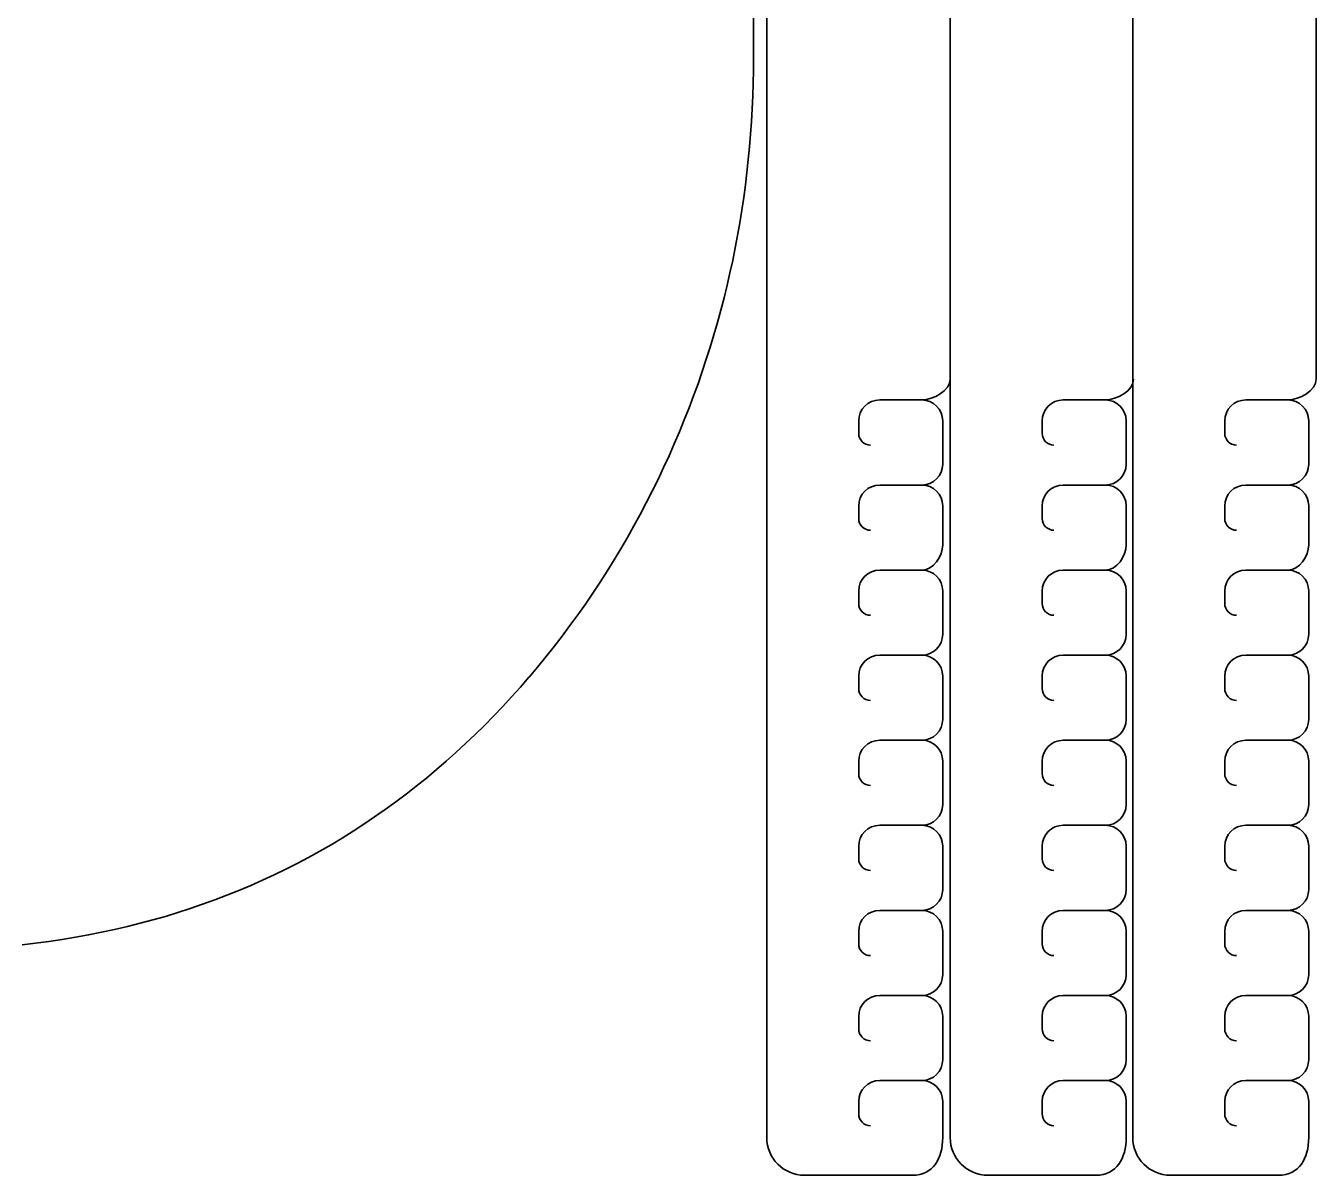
# Model space of a CAD drawing. Header units: inches. Extents: x 0 to 1019, y -766 to -19.
# Drawn here: x 815.6 to 997.6, y -716.7 to -554.5 of the extents above; entities that cross this region are included whole.
import ezdxf

# ---------------------------------------------------------------- set-up
doc = ezdxf.new("R2010")
doc.units = ezdxf.units.IN
doc.header["$MEASUREMENT"] = 0
doc.layers.add('Layer 1', color=7, linetype='Continuous')

# ---------------------------------------------------------------- blocks, each defined once
blk = doc.blocks.new('block 7')
at = {"layer": 'Layer 1', "color": 178, "lineweight": 35, "true_color": 0x010101}
blk.add_lwpolyline([(918.31, -470.92), (918.21, -557.2), (918.22, -559.01), (918.22, -559.01), (918.2, -560.82), (918.2, -560.83), (918.17, -562.63), (918.17, -562.64), (918.11, -564.44), (918.11, -564.44), (918.03, -566.25), (918.03, -566.25), (917.92, -568.05), (917.92, -568.05), (917.79, -569.84), (917.79, -569.84), (917.65, -571.64), (917.47, -573.43), (917.28, -575.22), (917.28, -575.22), (917.06, -577), (917.06, -577), (916.82, -578.78), (916.82, -578.78), (916.55, -580.56), (916.55, -580.56), (916.27, -582.33), (916.27, -582.34), (915.96, -584.11), (915.96, -584.11), (915.62, -585.87), (915.27, -587.64), (915.27, -587.64), (914.88, -589.39), (914.88, -589.4), (914.48, -591.15), (914.48, -591.15), (914.05, -592.9), (914.05, -592.9), (913.6, -594.65), (913.12, -596.39), (913.12, -596.39), (912.62, -598.13), (912.62, -598.13), (912.1, -599.86), (912.1, -599.86), (911.55, -601.59), (911.55, -601.59), (910.98, -603.31), (910.98, -603.31), (910.38, -605.03), (909.76, -606.74), (909.76, -606.74), (909.12, -608.45), (909.12, -608.45), (908.45, -610.14), (907.76, -611.84), (907.75, -611.84), (907.04, -613.52), (906.3, -615.2), (906.3, -615.2), (905.53, -616.87), (905.53, -616.87), (904.74, -618.53), (904.74, -618.53), (903.92, -620.18), (903.09, -621.83), (903.09, -621.83), (902.22, -623.46), (902.22, -623.46), (901.34, -625.08), (901.34, -625.08), (900.43, -626.7), (900.43, -626.7), (899.5, -628.3), (899.49, -628.3), (898.54, -629.89), (898.54, -629.89), (897.56, -631.46), (897.56, -631.47), (896.56, -633.03), (896.56, -633.03), (895.53, -634.58), (895.53, -634.58), (894.49, -636.12), (894.49, -636.12), (893.42, -637.64), (893.42, -637.64), (892.32, -639.14), (892.32, -639.15), (891.21, -640.63), (891.21, -640.64), (890.08, -642.11), (888.92, -643.56), (888.92, -643.57), (887.74, -645), (887.74, -645), (886.55, -646.42), (886.54, -646.42), (885.33, -647.82), (885.33, -647.82), (884.09, -649.21), (884.09, -649.21), (882.83, -650.57), (882.83, -650.57), (881.55, -651.91), (881.55, -651.91), (880.25, -653.22), (878.94, -654.52), (878.93, -654.52), (877.6, -655.79), (877.6, -655.79), (876.24, -657.04), (876.24, -657.04), (874.87, -658.27), (874.87, -658.27), (873.48, -659.47), (873.48, -659.47), (872.07, -660.65), (872.07, -660.65), (870.65, -661.8), (870.64, -661.8), (869.2, -662.92), (869.2, -662.93), (867.74, -664.02), (867.74, -664.02), (866.26, -665.1), (866.26, -665.1), (864.77, -666.14), (864.77, -666.14), (863.26, -667.16), (863.26, -667.16), (861.73, -668.15), (861.73, -668.15), (860.19, -669.12), (860.18, -669.12), (858.63, -670.05), (858.63, -670.05), (857.05, -670.96), (857.05, -670.96), (855.46, -671.84), (855.46, -671.84), (853.86, -672.69), (853.86, -672.69), (852.24, -673.51), (852.24, -673.51), (850.6, -674.31), (850.6, -674.31), (848.95, -675.07), (848.95, -675.07), (847.29, -675.81), (847.29, -675.81), (845.61, -676.51), (845.61, -676.51), (843.92, -677.19), (843.92, -677.19), (842.22, -677.84), (842.22, -677.84), (840.5, -678.46), (840.5, -678.46), (838.77, -679.06), (838.76, -679.06), (837.02, -679.62), (837.02, -679.62), (835.26, -680.16), (835.26, -680.16), (833.49, -680.66), (833.49, -680.66), (831.7, -681.14), (831.7, -681.14), (829.9, -681.59), (829.9, -681.59), (828.09, -682.01), (828.09, -682.01), (826.27, -682.4), (826.26, -682.4), (824.43, -682.77), (824.43, -682.77), (822.58, -683.11), (822.58, -683.11), (820.71, -683.42), (820.71, -683.42), (818.84, -683.7), (818.84, -683.7), (816.95, -683.95), (816.95, -683.95), (815.05, -684.17)], dxfattribs=at)
blk = doc.blocks.new('block 15')
at = {"layer": 'Layer 1', "color": 178, "lineweight": 35, "true_color": 0x010101}
for points, knots in [([(934.71, -613.7), (933.79, -613.7), (933.04, -612.95), (933.04, -612.03), (933.04, -612.03), (933.04, -610.28), (933.04, -610.28), (933.04, -608.65), (934.37, -607.32), (936.01, -607.32), (936.01, -607.32), (941.95, -607.32), (941.95, -607.32), (943.57, -607.32), (945.94, -606.01), (945.94, -604.38)], [0, 0, 0, 0, 1, 1, 1, 2, 2, 2, 3, 3, 3, 4, 4, 4, 5, 5, 5, 5]), ([(934.71, -625.7), (933.79, -625.7), (933.04, -624.95), (933.04, -624.03), (933.04, -624.03), (933.04, -622.28), (933.04, -622.28), (933.04, -620.65), (934.37, -619.32), (936.01, -619.32), (936.01, -619.32), (941.95, -619.32), (941.95, -619.32), (943.57, -619.32), (944.89, -618.01), (944.89, -616.38), (944.89, -616.38), (944.89, -610.26), (944.89, -610.26), (944.89, -608.64), (943.57, -607.32), (941.95, -607.32)], [0, 0, 0, 0, 1, 1, 1, 2, 2, 2, 3, 3, 3, 4, 4, 4, 5, 5, 5, 6, 6, 6, 7, 7, 7, 7]), ([(934.71, -637.7), (933.79, -637.7), (933.04, -636.95), (933.04, -636.03), (933.04, -636.03), (933.04, -634.28), (933.04, -634.28), (933.04, -632.65), (934.37, -631.32), (936.01, -631.32), (936.01, -631.32), (941.95, -631.32), (941.95, -631.32), (943.57, -631.32), (944.89, -629.38), (944.89, -627.76), (944.89, -627.76), (944.89, -622.26), (944.89, -622.26), (944.89, -620.64), (943.57, -619.32), (941.95, -619.32)], [0, 0, 0, 0, 1, 1, 1, 2, 2, 2, 3, 3, 3, 4, 4, 4, 5, 5, 5, 6, 6, 6, 7, 7, 7, 7]), ([(934.71, -649.7), (933.79, -649.7), (933.04, -648.95), (933.04, -648.03), (933.04, -648.03), (933.04, -646.28), (933.04, -646.28), (933.04, -644.65), (934.37, -643.32), (936.01, -643.32), (936.01, -643.32), (941.95, -643.32), (941.95, -643.32), (943.57, -643.32), (944.89, -642.01), (944.89, -640.38), (944.89, -640.38), (944.89, -634.26), (944.89, -634.26), (944.89, -632.63), (943.57, -631.32), (941.95, -631.32)], [0, 0, 0, 0, 1, 1, 1, 2, 2, 2, 3, 3, 3, 4, 4, 4, 5, 5, 5, 6, 6, 6, 7, 7, 7, 7]), ([(934.71, -661.7), (933.79, -661.7), (933.04, -660.95), (933.04, -660.03), (933.04, -660.03), (933.04, -658.28), (933.04, -658.28), (933.04, -656.65), (934.37, -655.32), (936.01, -655.32), (936.01, -655.32), (941.95, -655.32), (941.95, -655.32), (943.57, -655.32), (944.89, -654.01), (944.89, -652.38), (944.89, -652.38), (944.89, -646.26), (944.89, -646.26), (944.89, -644.63), (943.57, -643.32), (941.95, -643.32)], [0, 0, 0, 0, 1, 1, 1, 2, 2, 2, 3, 3, 3, 4, 4, 4, 5, 5, 5, 6, 6, 6, 7, 7, 7, 7]), ([(934.71, -673.7), (933.79, -673.7), (933.04, -672.95), (933.04, -672.03), (933.04, -672.03), (933.04, -670.28), (933.04, -670.28), (933.04, -668.65), (934.37, -667.32), (936.01, -667.32), (936.01, -667.32), (941.95, -667.32), (941.95, -667.32), (943.57, -667.32), (944.89, -666.01), (944.89, -664.38), (944.89, -664.38), (944.89, -658.26), (944.89, -658.26), (944.89, -656.63), (943.57, -655.32), (941.95, -655.32)], [0, 0, 0, 0, 1, 1, 1, 2, 2, 2, 3, 3, 3, 4, 4, 4, 5, 5, 5, 6, 6, 6, 7, 7, 7, 7]), ([(934.71, -685.7), (933.79, -685.7), (933.04, -684.95), (933.04, -684.03), (933.04, -684.03), (933.04, -682.28), (933.04, -682.28), (933.04, -680.65), (934.37, -679.32), (936.01, -679.32), (936.01, -679.32), (941.95, -679.32), (941.95, -679.32), (943.57, -679.32), (944.89, -678.01), (944.89, -676.38), (944.89, -676.38), (944.89, -670.26), (944.89, -670.26), (944.89, -668.63), (943.57, -667.32), (941.95, -667.32)], [0, 0, 0, 0, 1, 1, 1, 2, 2, 2, 3, 3, 3, 4, 4, 4, 5, 5, 5, 6, 6, 6, 7, 7, 7, 7]), ([(934.71, -697.7), (933.79, -697.7), (933.04, -696.95), (933.04, -696.03), (933.04, -696.03), (933.04, -694.28), (933.04, -694.28), (933.04, -692.65), (934.37, -691.32), (936.01, -691.32), (936.01, -691.32), (941.95, -691.32), (941.95, -691.32), (943.57, -691.32), (944.89, -690.01), (944.89, -688.38), (944.89, -688.38), (944.89, -682.26), (944.89, -682.26), (944.89, -680.63), (943.57, -679.32), (941.95, -679.32)], [0, 0, 0, 0, 1, 1, 1, 2, 2, 2, 3, 3, 3, 4, 4, 4, 5, 5, 5, 6, 6, 6, 7, 7, 7, 7]), ([(934.71, -709.7), (933.79, -709.7), (933.04, -708.95), (933.04, -708.03), (933.04, -708.03), (933.04, -706.28), (933.04, -706.28), (933.04, -704.65), (934.37, -703.32), (936.01, -703.32), (936.01, -703.32), (941.95, -703.32), (941.95, -703.32), (943.57, -703.32), (944.89, -702.01), (944.89, -700.38), (944.89, -700.38), (944.89, -694.26), (944.89, -694.26), (944.89, -692.63), (943.57, -691.32), (941.95, -691.32)], [0, 0, 0, 0, 1, 1, 1, 2, 2, 2, 3, 3, 3, 4, 4, 4, 5, 5, 5, 6, 6, 6, 7, 7, 7, 7])]:
    blk.add_open_spline(points, degree=3, knots=knots, dxfattribs=at)
blk = doc.blocks.new('block 14')
at = {"layer": 'Layer 1', "color": 178, "lineweight": 35, "true_color": 0x010101}
blk.add_open_spline([(931.31, -124.77), (932.23, -124.77), (932.97, -125.51), (932.97, -126.43), (932.97, -126.43), (932.97, -128.18), (932.97, -128.18), (932.97, -129.82), (931.64, -131.15), (930.01, -131.15), (930.01, -131.15), (924.07, -131.15), (924.07, -131.15), (922.44, -131.15), (920.07, -132.46), (920.07, -134.08), (920.07, -134.08), (920.07, -266.16), (920.07, -266.16), (920.07, -266.16), (920.07, -711.36), (920.07, -711.36), (920.07, -714.29), (922.45, -716.67), (925.38, -716.67), (925.38, -716.67), (940.63, -716.67), (940.63, -716.67), (943.57, -716.67), (944.89, -714.29), (944.89, -711.36), (944.89, -711.36), (944.89, -706.26), (944.89, -706.26), (944.89, -704.63), (943.57, -703.32), (941.95, -703.32)], degree=3, knots=[0, 0, 0, 0, 1, 1, 1, 2, 2, 2, 3, 3, 3, 4, 4, 4, 5, 5, 5, 6, 6, 6, 7, 7, 7, 8, 8, 8, 9, 9, 9, 10, 10, 10, 11, 11, 11, 12, 12, 12, 12], dxfattribs=at)
at = {"layer": 'Layer 1'}
blk.add_blockref('block 15', (0, 0), dxfattribs=at)
blk = doc.blocks.new('block 17')
at = {"layer": 'Layer 1', "color": 178, "lineweight": 35, "true_color": 0x010101}
for points, knots in [([(960.58, -613.7), (959.66, -613.7), (958.92, -612.95), (958.92, -612.03), (958.92, -612.03), (958.92, -610.28), (958.92, -610.28), (958.92, -608.65), (960.24, -607.32), (961.88, -607.32), (961.88, -607.32), (967.82, -607.32), (967.82, -607.32), (969.44, -607.32), (971.82, -606.01), (971.82, -604.38)], [0, 0, 0, 0, 1, 1, 1, 2, 2, 2, 3, 3, 3, 4, 4, 4, 5, 5, 5, 5]), ([(960.58, -625.7), (959.66, -625.7), (958.92, -624.95), (958.92, -624.03), (958.92, -624.03), (958.92, -622.28), (958.92, -622.28), (958.92, -620.65), (960.24, -619.32), (961.88, -619.32), (961.88, -619.32), (967.82, -619.32), (967.82, -619.32), (969.44, -619.32), (970.76, -618.01), (970.76, -616.38), (970.76, -616.38), (970.76, -610.26), (970.76, -610.26), (970.76, -608.64), (969.44, -607.32), (967.82, -607.32)], [0, 0, 0, 0, 1, 1, 1, 2, 2, 2, 3, 3, 3, 4, 4, 4, 5, 5, 5, 6, 6, 6, 7, 7, 7, 7]), ([(960.58, -637.7), (959.66, -637.7), (958.92, -636.95), (958.92, -636.03), (958.92, -636.03), (958.92, -634.28), (958.92, -634.28), (958.92, -632.65), (960.24, -631.32), (961.88, -631.32), (961.88, -631.32), (967.82, -631.32), (967.82, -631.32), (969.44, -631.32), (970.76, -629.38), (970.76, -627.76), (970.76, -627.76), (970.76, -622.26), (970.76, -622.26), (970.76, -620.64), (969.44, -619.32), (967.82, -619.32)], [0, 0, 0, 0, 1, 1, 1, 2, 2, 2, 3, 3, 3, 4, 4, 4, 5, 5, 5, 6, 6, 6, 7, 7, 7, 7]), ([(960.58, -649.7), (959.66, -649.7), (958.92, -648.95), (958.92, -648.03), (958.92, -648.03), (958.92, -646.28), (958.92, -646.28), (958.92, -644.65), (960.24, -643.32), (961.88, -643.32), (961.88, -643.32), (967.82, -643.32), (967.82, -643.32), (969.44, -643.32), (970.76, -642.01), (970.76, -640.38), (970.76, -640.38), (970.76, -634.26), (970.76, -634.26), (970.76, -632.63), (969.44, -631.32), (967.82, -631.32)], [0, 0, 0, 0, 1, 1, 1, 2, 2, 2, 3, 3, 3, 4, 4, 4, 5, 5, 5, 6, 6, 6, 7, 7, 7, 7]), ([(960.58, -661.7), (959.66, -661.7), (958.92, -660.95), (958.92, -660.03), (958.92, -660.03), (958.92, -658.28), (958.92, -658.28), (958.92, -656.65), (960.24, -655.32), (961.88, -655.32), (961.88, -655.32), (967.82, -655.32), (967.82, -655.32), (969.44, -655.32), (970.76, -654.01), (970.76, -652.38), (970.76, -652.38), (970.76, -646.26), (970.76, -646.26), (970.76, -644.63), (969.44, -643.32), (967.82, -643.32)], [0, 0, 0, 0, 1, 1, 1, 2, 2, 2, 3, 3, 3, 4, 4, 4, 5, 5, 5, 6, 6, 6, 7, 7, 7, 7]), ([(960.58, -673.7), (959.66, -673.7), (958.92, -672.95), (958.92, -672.03), (958.92, -672.03), (958.92, -670.28), (958.92, -670.28), (958.92, -668.65), (960.24, -667.32), (961.88, -667.32), (961.88, -667.32), (967.82, -667.32), (967.82, -667.32), (969.44, -667.32), (970.76, -666.01), (970.76, -664.38), (970.76, -664.38), (970.76, -658.26), (970.76, -658.26), (970.76, -656.63), (969.44, -655.32), (967.82, -655.32)], [0, 0, 0, 0, 1, 1, 1, 2, 2, 2, 3, 3, 3, 4, 4, 4, 5, 5, 5, 6, 6, 6, 7, 7, 7, 7]), ([(960.58, -685.7), (959.66, -685.7), (958.92, -684.95), (958.92, -684.03), (958.92, -684.03), (958.92, -682.28), (958.92, -682.28), (958.92, -680.65), (960.24, -679.32), (961.88, -679.32), (961.88, -679.32), (967.82, -679.32), (967.82, -679.32), (969.44, -679.32), (970.76, -678.01), (970.76, -676.38), (970.76, -676.38), (970.76, -670.26), (970.76, -670.26), (970.76, -668.63), (969.44, -667.32), (967.82, -667.32)], [0, 0, 0, 0, 1, 1, 1, 2, 2, 2, 3, 3, 3, 4, 4, 4, 5, 5, 5, 6, 6, 6, 7, 7, 7, 7]), ([(960.58, -697.7), (959.66, -697.7), (958.92, -696.95), (958.92, -696.03), (958.92, -696.03), (958.92, -694.28), (958.92, -694.28), (958.92, -692.65), (960.24, -691.32), (961.88, -691.32), (961.88, -691.32), (967.82, -691.32), (967.82, -691.32), (969.44, -691.32), (970.76, -690.01), (970.76, -688.38), (970.76, -688.38), (970.76, -682.26), (970.76, -682.26), (970.76, -680.63), (969.44, -679.32), (967.82, -679.32)], [0, 0, 0, 0, 1, 1, 1, 2, 2, 2, 3, 3, 3, 4, 4, 4, 5, 5, 5, 6, 6, 6, 7, 7, 7, 7]), ([(960.58, -709.7), (959.66, -709.7), (958.92, -708.95), (958.92, -708.03), (958.92, -708.03), (958.92, -706.28), (958.92, -706.28), (958.92, -704.65), (960.24, -703.32), (961.88, -703.32), (961.88, -703.32), (967.82, -703.32), (967.82, -703.32), (969.44, -703.32), (970.76, -702.01), (970.76, -700.38), (970.76, -700.38), (970.76, -694.26), (970.76, -694.26), (970.76, -692.63), (969.44, -691.32), (967.82, -691.32)], [0, 0, 0, 0, 1, 1, 1, 2, 2, 2, 3, 3, 3, 4, 4, 4, 5, 5, 5, 6, 6, 6, 7, 7, 7, 7])]:
    blk.add_open_spline(points, degree=3, knots=knots, dxfattribs=at)
blk = doc.blocks.new('block 16')
at = {"layer": 'Layer 1', "color": 178, "lineweight": 35, "true_color": 0x010101}
blk.add_open_spline([(957.18, -124.77), (958.1, -124.77), (958.84, -125.51), (958.84, -126.43), (958.84, -126.43), (958.84, -128.18), (958.84, -128.18), (958.84, -129.82), (957.52, -131.15), (955.88, -131.15), (955.88, -131.15), (949.94, -131.15), (949.94, -131.15), (948.32, -131.15), (945.94, -132.46), (945.94, -134.08), (945.94, -134.08), (945.94, -266.16), (945.94, -266.16), (945.94, -266.16), (945.94, -711.36), (945.94, -711.36), (945.94, -714.29), (948.32, -716.67), (951.26, -716.67), (951.26, -716.67), (966.51, -716.67), (966.51, -716.67), (969.44, -716.67), (970.76, -714.29), (970.76, -711.36), (970.76, -711.36), (970.76, -706.26), (970.76, -706.26), (970.76, -704.63), (969.44, -703.32), (967.82, -703.32)], degree=3, knots=[0, 0, 0, 0, 1, 1, 1, 2, 2, 2, 3, 3, 3, 4, 4, 4, 5, 5, 5, 6, 6, 6, 7, 7, 7, 8, 8, 8, 9, 9, 9, 10, 10, 10, 11, 11, 11, 12, 12, 12, 12], dxfattribs=at)
at = {"layer": 'Layer 1'}
blk.add_blockref('block 17', (0, 0), dxfattribs=at)
blk = doc.blocks.new('block 19')
at = {"layer": 'Layer 1', "color": 178, "lineweight": 35, "true_color": 0x010101}
for points, knots in [([(986.33, -613.7), (985.41, -613.7), (984.67, -612.95), (984.67, -612.03), (984.67, -612.03), (984.67, -610.28), (984.67, -610.28), (984.67, -608.65), (985.99, -607.32), (987.63, -607.32), (987.63, -607.32), (993.57, -607.32), (993.57, -607.32), (995.19, -607.32), (997.57, -606.01), (997.57, -604.38), (997.57, -604.38), (997.57, -27.11), (997.57, -27.11), (997.57, -24.17), (995.19, -21.8), (992.25, -21.8), (992.25, -21.8), (977, -21.8), (977, -21.8), (974.07, -21.8), (972.75, -24.17), (972.75, -27.11), (972.75, -27.11), (972.75, -32.21), (972.75, -32.21), (972.75, -33.83), (974.07, -35.15), (975.69, -35.15)], [0, 0, 0, 0, 1, 1, 1, 2, 2, 2, 3, 3, 3, 4, 4, 4, 5, 5, 5, 6, 6, 6, 7, 7, 7, 8, 8, 8, 9, 9, 9, 10, 10, 10, 11, 11, 11, 11]), ([(986.33, -625.7), (985.41, -625.7), (984.67, -624.95), (984.67, -624.03), (984.67, -624.03), (984.67, -622.28), (984.67, -622.28), (984.67, -620.65), (985.99, -619.32), (987.63, -619.32), (987.63, -619.32), (993.57, -619.32), (993.57, -619.32), (995.19, -619.32), (996.51, -618.01), (996.51, -616.38), (996.51, -616.38), (996.51, -610.26), (996.51, -610.26), (996.51, -608.64), (995.19, -607.32), (993.57, -607.32)], [0, 0, 0, 0, 1, 1, 1, 2, 2, 2, 3, 3, 3, 4, 4, 4, 5, 5, 5, 6, 6, 6, 7, 7, 7, 7]), ([(986.33, -637.7), (985.41, -637.7), (984.67, -636.95), (984.67, -636.03), (984.67, -636.03), (984.67, -634.28), (984.67, -634.28), (984.67, -632.65), (985.99, -631.32), (987.63, -631.32), (987.63, -631.32), (993.57, -631.32), (993.57, -631.32), (995.19, -631.32), (996.51, -629.38), (996.51, -627.76), (996.51, -627.76), (996.51, -622.26), (996.51, -622.26), (996.51, -620.64), (995.19, -619.32), (993.57, -619.32)], [0, 0, 0, 0, 1, 1, 1, 2, 2, 2, 3, 3, 3, 4, 4, 4, 5, 5, 5, 6, 6, 6, 7, 7, 7, 7]), ([(986.33, -649.7), (985.41, -649.7), (984.67, -648.95), (984.67, -648.03), (984.67, -648.03), (984.67, -646.28), (984.67, -646.28), (984.67, -644.65), (985.99, -643.32), (987.63, -643.32), (987.63, -643.32), (993.57, -643.32), (993.57, -643.32), (995.19, -643.32), (996.51, -642.01), (996.51, -640.38), (996.51, -640.38), (996.51, -634.26), (996.51, -634.26), (996.51, -632.63), (995.19, -631.32), (993.57, -631.32)], [0, 0, 0, 0, 1, 1, 1, 2, 2, 2, 3, 3, 3, 4, 4, 4, 5, 5, 5, 6, 6, 6, 7, 7, 7, 7]), ([(986.33, -661.7), (985.41, -661.7), (984.67, -660.95), (984.67, -660.03), (984.67, -660.03), (984.67, -658.28), (984.67, -658.28), (984.67, -656.65), (985.99, -655.32), (987.63, -655.32), (987.63, -655.32), (993.57, -655.32), (993.57, -655.32), (995.19, -655.32), (996.51, -654.01), (996.51, -652.38), (996.51, -652.38), (996.51, -646.26), (996.51, -646.26), (996.51, -644.63), (995.19, -643.32), (993.57, -643.32)], [0, 0, 0, 0, 1, 1, 1, 2, 2, 2, 3, 3, 3, 4, 4, 4, 5, 5, 5, 6, 6, 6, 7, 7, 7, 7]), ([(986.33, -673.7), (985.41, -673.7), (984.67, -672.95), (984.67, -672.03), (984.67, -672.03), (984.67, -670.28), (984.67, -670.28), (984.67, -668.65), (985.99, -667.32), (987.63, -667.32), (987.63, -667.32), (993.57, -667.32), (993.57, -667.32), (995.19, -667.32), (996.51, -666.01), (996.51, -664.38), (996.51, -664.38), (996.51, -658.26), (996.51, -658.26), (996.51, -656.63), (995.19, -655.32), (993.57, -655.32)], [0, 0, 0, 0, 1, 1, 1, 2, 2, 2, 3, 3, 3, 4, 4, 4, 5, 5, 5, 6, 6, 6, 7, 7, 7, 7]), ([(986.33, -685.7), (985.41, -685.7), (984.67, -684.95), (984.67, -684.03), (984.67, -684.03), (984.67, -682.28), (984.67, -682.28), (984.67, -680.65), (985.99, -679.32), (987.63, -679.32), (987.63, -679.32), (993.57, -679.32), (993.57, -679.32), (995.19, -679.32), (996.51, -678.01), (996.51, -676.38), (996.51, -676.38), (996.51, -670.26), (996.51, -670.26), (996.51, -668.63), (995.19, -667.32), (993.57, -667.32)], [0, 0, 0, 0, 1, 1, 1, 2, 2, 2, 3, 3, 3, 4, 4, 4, 5, 5, 5, 6, 6, 6, 7, 7, 7, 7]), ([(986.33, -697.7), (985.41, -697.7), (984.67, -696.95), (984.67, -696.03), (984.67, -696.03), (984.67, -694.28), (984.67, -694.28), (984.67, -692.65), (985.99, -691.32), (987.63, -691.32), (987.63, -691.32), (993.57, -691.32), (993.57, -691.32), (995.19, -691.32), (996.51, -690.01), (996.51, -688.38), (996.51, -688.38), (996.51, -682.26), (996.51, -682.26), (996.51, -680.63), (995.19, -679.32), (993.57, -679.32)], [0, 0, 0, 0, 1, 1, 1, 2, 2, 2, 3, 3, 3, 4, 4, 4, 5, 5, 5, 6, 6, 6, 7, 7, 7, 7]), ([(986.33, -709.7), (985.41, -709.7), (984.67, -708.95), (984.67, -708.03), (984.67, -708.03), (984.67, -706.28), (984.67, -706.28), (984.67, -704.65), (985.99, -703.32), (987.63, -703.32), (987.63, -703.32), (993.57, -703.32), (993.57, -703.32), (995.19, -703.32), (996.51, -702.01), (996.51, -700.38), (996.51, -700.38), (996.51, -694.26), (996.51, -694.26), (996.51, -692.63), (995.19, -691.32), (993.57, -691.32)], [0, 0, 0, 0, 1, 1, 1, 2, 2, 2, 3, 3, 3, 4, 4, 4, 5, 5, 5, 6, 6, 6, 7, 7, 7, 7])]:
    blk.add_open_spline(points, degree=3, knots=knots, dxfattribs=at)
blk = doc.blocks.new('block 18')
at = {"layer": 'Layer 1', "color": 178, "lineweight": 35, "true_color": 0x010101}
blk.add_open_spline([(982.93, -124.77), (983.85, -124.77), (984.59, -125.51), (984.59, -126.43), (984.59, -126.43), (984.59, -128.18), (984.59, -128.18), (984.59, -129.82), (983.27, -131.15), (981.63, -131.15), (981.63, -131.15), (975.69, -131.15), (975.69, -131.15), (974.07, -131.15), (971.69, -132.46), (971.69, -134.08), (971.69, -134.08), (971.69, -266.16), (971.69, -266.16), (971.69, -266.16), (971.69, -711.36), (971.69, -711.36), (971.69, -714.29), (974.07, -716.67), (977, -716.67), (977, -716.67), (992.25, -716.67), (992.25, -716.67), (995.19, -716.67), (996.51, -714.29), (996.51, -711.36), (996.51, -711.36), (996.51, -706.26), (996.51, -706.26), (996.51, -704.63), (995.19, -703.32), (993.57, -703.32)], degree=3, knots=[0, 0, 0, 0, 1, 1, 1, 2, 2, 2, 3, 3, 3, 4, 4, 4, 5, 5, 5, 6, 6, 6, 7, 7, 7, 8, 8, 8, 9, 9, 9, 10, 10, 10, 11, 11, 11, 12, 12, 12, 12], dxfattribs=at)
at = {"layer": 'Layer 1'}
blk.add_blockref('block 19', (0, 0), dxfattribs=at)

msp = doc.modelspace()

# ---------------------------------------------------------------- block references
at = {"layer": 'Layer 1'}
for name in ['block 14', 'block 16', 'block 18', 'block 7']:
    msp.add_blockref(name, (0, 0), dxfattribs=at)

doc.saveas('drawing.dxf')
